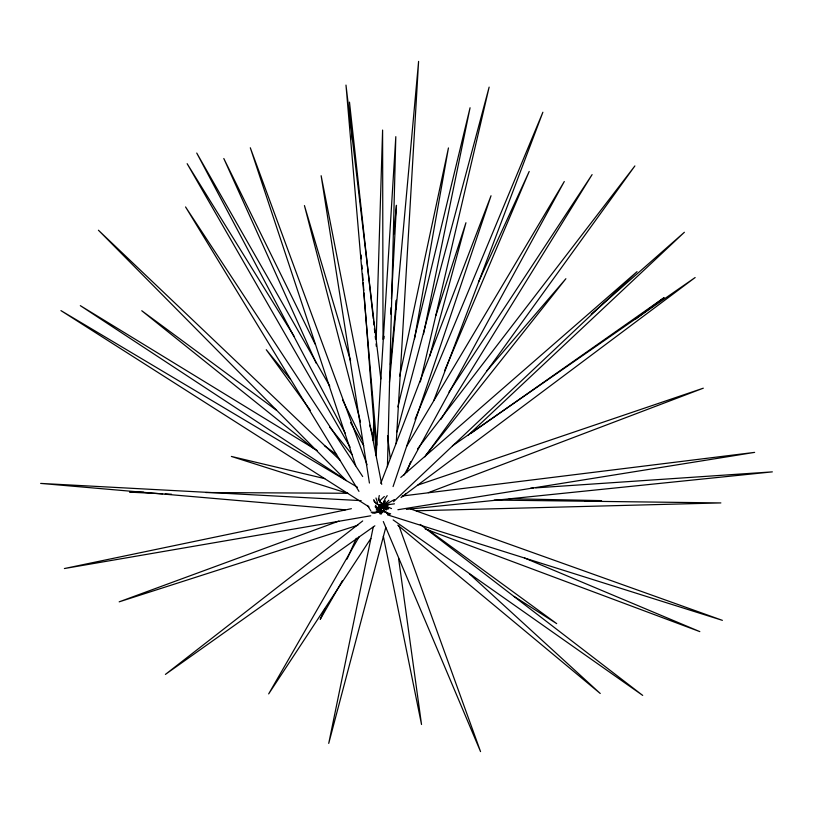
<?xml version="1.0" encoding="UTF-8"?>
<svg xmlns="http://www.w3.org/2000/svg" width="813" height="813" viewBox="0 0 813 813"><rect width="100%" height="100%" fill="white"/><g stroke="black" fill="none" stroke-linecap="round" stroke-linejoin="round"><path stroke-width="1.22" d="M380.321 509.456L380.189 504.365M387.435 466.703L395.809 136.665L376.134 455.392M396.114 309.042L396.348 300.19L390.392 364.58M373.106 440.483L373.807 417.669M376.206 339.112L382.598 130.06L383.035 339.377M390.636 314.062L390.972 307.741M391.449 298.889L396.459 205.283L393.736 234.266M396.175 443.634L418.593 61.392L389.447 382.334M383.899 338.848L384.132 336.328M414.488 338.889L448.451 147.936L399.711 376.033M373.228 527.129L328.726 743.387L385.758 527.515M423.492 334.143L470.066 107.753L397.882 406.906M420.311 381.937L489.141 87.103L397.008 431.886M379.275 495.524C377.852 499.141 380.118 503.41 383.624 504.802M429.681 356.297L465.951 222.742L435.89 315.464M393.075 486.591L491.032 195.75L380.769 483.389M406.622 472.394L410.656 461.733M433.959 400.128L542.881 112.235L415.036 419.305M444.528 370.911L529.202 171.441L478.44 282.131M324.885 608.896L320.241 619.323L342.344 580.787M347.06 559.09L356.348 538.247M379.722 501.804L380.697 499.893L384.325 496.479M382.262 507.668L379.996 511.489L378.452 511.916M404.102 475.016L564.293 181.512L406.612 446.408M359.265 536.539L268.666 693.906L370.86 538.491M440.798 419.508L592.098 174.612L449 392.039M383.634 510.381L380.891 514.304M424.904 456.835L634.892 165.923L417.506 448.959M384.468 504.69L388.817 500.29M425.829 455.229L565.889 278.717L486.794 370.921M384.468 503.613L378.98 508.582M387.201 495.656L384.813 499.172L384.092 504.853M383.645 509.995L379.651 513.735M385.403 504.507L383.431 506.377L379.061 508.369M393.553 501.651L637.036 271.654L400.779 477.404M403.37 496.082L406.134 493.481M468.075 435.341L684.383 232.264L591.183 314.235M389.112 504.06C386.358 506.966 381.907 508.847 377.984 507.454M380.118 511.265L381.663 510.036M362.689 520.95L165.405 674.404L374.854 525.808M635.766 318.94L664.13 297.629L471.388 433.034M401.022 497.586L695.145 277.528L452.424 445.89M383.208 505.351L381.043 506.936L376.348 507.942M381.012 507.078L383.014 505.615M384.427 505.127L394.457 499.538M378.939 511.672L374.722 513.247L372.161 513.003M387.659 506.794L385.118 507.759L379.915 507.739M428.37 492.658L703.306 388.187L417.872 485.066M338.869 521.092L119.176 601.844L357.832 525.249M385.311 504.192C381.5 506.225 375.972 504.985 374.193 500.828M379 511.286L374.265 512.342L371.175 512.129M388.573 507.983L383.37 508.471L379.021 506.621M351.389 508.684L64.39 568.541L370.748 515.788M384.834 505.178L394.478 503.826M397.892 509.721L754.627 452.384L402.171 496.021M406.398 509.395L772.35 471.865L535.747 487.871M382.262 511.682L377.283 511.743M388.329 509.04L385.789 509.223L381.643 507.932M530.686 488.207L533.216 488.044M383.269 505.005L377.923 504.558L374.244 501.53L373.787 499.578M585.096 501.143L601.549 500.625L509.223 498.715M416.327 510.788L720.877 502.922L494.243 500.066M143.667 492.211L129.704 492.139L162.641 493.796M205.831 492.536L347.923 493.267M383.756 501.154L385.565 501.164M382.384 511.306L378.086 510.93M165.181 493.928L171.513 494.243M361.145 500.635L40.65 483.41L345.271 509.822M383.177 511.946L376.206 509.975M390.636 513.836L386.266 512.586L384.325 511.072M324.753 478.633L231.37 456.439L347.029 493.145M389.762 514.619L387.74 513.989L384.275 510.788M379.061 512.19L381.48 512.952M387.527 514.863L722.381 620.349L410.86 509.029M425.169 528.938L699.83 631.62L524.558 558.013M384.732 505.706L391.51 508.582M381.277 511.438L376.643 509.131M386.947 512.84L384.112 510.584L382.364 506.448M357.466 487.241L60.934 310.607L368.96 506.865M383.177 504.619L379.275 501.326M317.131 450.504L80.314 305.647L345.566 479.883M514.08 596.407L556.692 623.632L428.461 530.046M393.136 519.924L642.707 695.41L420.291 524.446M276.44 410.23L141.757 310.739L313.777 448.644M324.397 445.656L336.643 454.701M380.26 512.525L375.078 506.733M397.77 525.178L600.248 693.489L469.396 573.836M339.966 460.117L98.424 230.221L346.287 480.635M379.264 505.96L380.88 507.556M383.543 501.367L385.321 503.145M380.179 511.174L375.443 505.32M290.332 379.132L266.258 349.722L310.322 410.28M329.671 427.171L352.141 454.619M362.689 476.53L185.557 206.939L358.97 491.377M384.214 506.011L386.531 509.944M293.991 336.145L187.142 163.687L350.129 447.211M367.547 505.432L370.84 510.838M329.804 386.246L196.736 153.047L345.119 433.024M350.515 422.547L363.696 445.646M383.543 510.452L384.508 512.18M377.547 502.678L375.962 497.983M315.17 344.184L223.799 158.505L316.298 363.401M342.639 399.996L362.263 439.874M383.309 521.54L480.554 751.608L398.99 525.92M378.289 498.948L378.949 500.534M367.039 464.701L250.302 147.773L355.708 465.788M383.197 502.515L383.807 504.467M350.586 360.891L304.438 205.577L360.484 421.967M369.691 425.209L373.289 437.343M383.34 536.234L421.53 724.495L398.594 558.46M381.714 484.355L321.135 175.71L369.427 483.054M379.996 511.489L378.828 504.385M380.819 378.97L345.982 85.08L376.795 445.118M387.547 435.738L390.24 458.441M373.279 318.676L349.488 102.133L352.375 140.039M373.553 321.196L373.97 324.966M374.387 328.747L374.803 332.527M375.22 336.297L375.494 338.818M376.043 343.858L376.328 346.368M361.114 255.028L361.399 258.819M361.887 265.129L362.171 268.92M362.557 273.981L363.035 280.292M363.228 282.822L363.807 290.404M364 292.934L376.389 455.93"/></g></svg>
